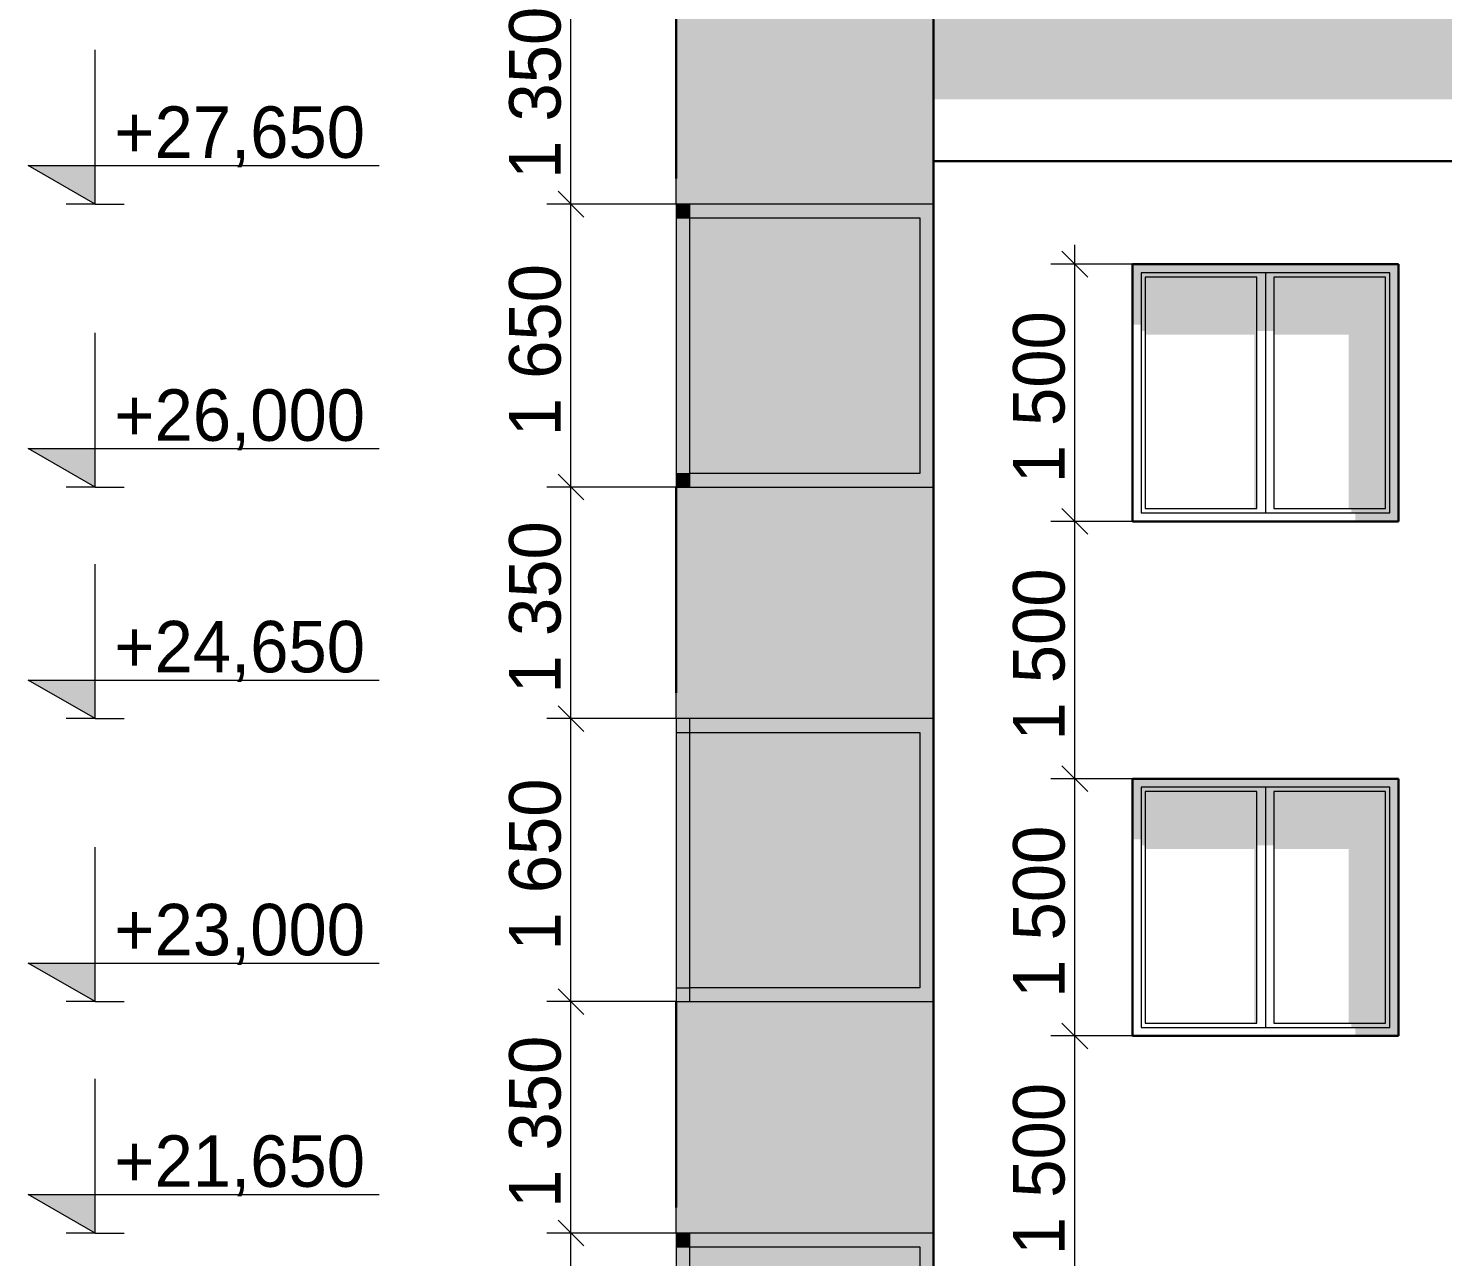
# Model space of a CAD drawing. Extents: x -73780 to 132552, y -11647 to 36957.
# Drawn here: x -73780 to -65534, y 21512 to 28675 of the extents above; entities that cross this region are included whole.
import ezdxf

# ---------------------------------------------------------------- set-up
doc = ezdxf.new("R2010")
doc.units = 0
doc.header["$MEASUREMENT"] = 0
for name, color, linetype, lineweight in [('0_Ном_пера__41', 7, 'Continuous', 30), ('0_Ном_пера__7', 7, 'Continuous', 5), ('Интерьер- Перегородка_Ном_пера__41', 7, 'Continuous', 30), ('Интерьер- Перегородка_Ном_пера__7', 7, 'Continuous', 5), ('Окна ArchiCAD_Ном_пера__1', 7, 'Continuous', 13), ('Окна ArchiCAD_Ном_пера__120', 7, 'Continuous', 13), ('Окна ArchiCAD_Ном_пера__41', 7, 'Continuous', 30), ('Окна ArchiCAD_Ном_пера__7', 7, 'Continuous', 5), ('Перекрытия_Ном_пера__21', 7, 'Continuous', 20), ('Перекрытия_Ном_пера__7', 7, 'Continuous', 5)]:
    doc.layers.add(name, color=color, linetype=linetype, lineweight=lineweight)
doc.layers.add('0_Ном_пера__98', color=7, linetype='Continuous', lineweight=13, true_color=0x001f3e)
for name, color, linetype in [('Интерьер- Перегородка', 7, 'Continuous'), ('Окна ArchiCAD', 7, 'Continuous'), ('Перекрытия', 7, 'Continuous')]:
    doc.layers.add(name, color=color, linetype=linetype)
doc.styles.add('СГЕНЕРИР_СТИЛЬ_1', font='GOTHIC.TTF')
doc.styles.add('СГЕНЕРИР_СТИЛЬ_2', font='')
doc.styles.get('СГЕНЕРИР_СТИЛЬ_2').set_extended_font_data('Arial Unicode MS Кириллический')
doc.dimstyles.new('СГЕНЕРИР_СТИЛЬ__1', dxfattribs={"dimtxt": 300, "dimasz": 142.5, "dimexe": 0.18, "dimexo": 0, "dimgap": 0.09, "dimtad": 1, "dimdec": 0, "dimzin": 0, "dimdsep": 46, "dimtxsty": 'СГЕНЕРИР_СТИЛЬ_2', "dimblk": 'ARROWHEAD_6', "dimblk1": 'ARROWHEAD_6', "dimblk2": 'ARROWHEAD_6', "dimcen": 0.09, "dimclrd": 256, "dimclre": 256, "dimclrt": 256, "dimadec": 0, "dimazin": 0, "dimtfac": 1, "dimtdec": 4, "dimtmove": 0, "dimatfit": 3, "dimfxl": 0, "dimtolj": 1, "dimtzin": 0, "dimarcsym": 0})

# ---------------------------------------------------------------- blocks, each defined once
blk = doc.blocks.new('Элемент разреза_245', base_point=(-87179.4, 0))
at = {"layer": 'Окна ArchiCAD_Ном_пера__7', "linetype": 'Continuous'}
for points in [[(-65842.8, 24250), (-65792.8, 24250), (-65792.8, 24300), (-67342.8, 24300), (-67342.8, 24250), (-67292.8, 24250)], [(-67342.8, 24250), (-67342.8, 23946.4), (-67292.8, 23946.4), (-67292.8, 24250)], [(-67292.8, 24225), (-67267.8, 24225), (-66617.8, 24225), (-66567.8, 24225), (-66567.8, 24250), (-67292.8, 24250)], [(-65842.8, 24250), (-66567.8, 24250), (-66567.8, 24225), (-66517.8, 24225), (-65867.8, 24225), (-65842.8, 24225)], [(-65842.8, 22850), (-65792.8, 22850), (-65792.8, 24250), (-65842.8, 24250)], [(-67292.8, 23911.1), (-67267.8, 23911.1), (-67267.8, 24225), (-67292.8, 24225)], [(-66617.8, 24225), (-67267.8, 24225), (-67267.8, 23889.9), (-66632.8, 23889.9), (-66632.8, 22875), (-66617.8, 22875)], [(-66567.8, 24225), (-66617.8, 24225), (-66617.8, 23911.1), (-66567.8, 23911.1)], [(-66517.8, 24225), (-66567.8, 24225), (-66567.8, 23911.1), (-66517.8, 23911.1)], [(-65867.8, 24225), (-66517.8, 24225), (-66517.8, 23889.9), (-66082.8, 23889.9), (-66082.8, 22875), (-65867.8, 22875)], [(-65867.8, 22875), (-65842.8, 22875), (-65842.8, 24225), (-65867.8, 24225)], [(-66067.8, 22875), (-66067.8, 22850), (-65842.8, 22850), (-65842.8, 22875)], [(-66042.8, 22800), (-65792.8, 22800), (-65792.8, 22850), (-65842.8, 22850), (-66042.8, 22850)]]:
    blk.add_hatch(color=256, dxfattribs=at).paths.add_polyline_path(points, flags=0)
at = {"layer": 'Окна ArchiCAD_Ном_пера__1', "linetype": 'Continuous'}
for p, q in [((-67292.8, 24250), (-67292.8, 22850)), ((-65842.8, 24250), (-67292.8, 24250)), ((-65842.8, 22850), (-65842.8, 24250)), ((-67292.8, 22850), (-65842.8, 22850))]:
    blk.add_line(p, q, dxfattribs=at)
at = {"layer": 'Окна ArchiCAD_Ном_пера__120', "linetype": 'Continuous'}
for p, q in [((-66567.8, 24250), (-66567.8, 24225)), ((-67267.8, 24225), (-67267.8, 22875)), ((-66617.8, 24225), (-67267.8, 24225)), ((-66617.8, 22875), (-66617.8, 24225)), ((-66567.8, 24225), (-66567.8, 22875)), ((-66517.8, 24225), (-66517.8, 22875)), ((-65867.8, 24225), (-66517.8, 24225)), ((-65867.8, 22875), (-65867.8, 24225)), ((-67267.8, 22875), (-66617.8, 22875)), ((-66567.8, 22875), (-66567.8, 22850)), ((-66517.8, 22875), (-65867.8, 22875))]:
    blk.add_line(p, q, dxfattribs=at)
at = {"layer": 'Окна ArchiCAD_Ном_пера__41', "linetype": 'Continuous'}
for p, q in [((-65792.8, 24300), (-67342.8, 24300)), ((-67342.8, 24300), (-67342.8, 22800)), ((-65792.8, 22800), (-65792.8, 24300)), ((-67342.8, 22800), (-65792.8, 22800))]:
    blk.add_line(p, q, dxfattribs=at)
blk = doc.blocks.new('Элемент разреза_250', base_point=(-87179.4, 0))
at = {"layer": 'Окна ArchiCAD_Ном_пера__7', "linetype": 'Continuous'}
for points in [[(-65842.8, 27250), (-65792.8, 27250), (-65792.8, 27300), (-67342.8, 27300), (-67342.8, 27250), (-67292.8, 27250)], [(-67342.8, 27250), (-67342.8, 26946.4), (-67292.8, 26946.4), (-67292.8, 27250)], [(-66567.8, 27250), (-67292.8, 27250), (-67292.8, 27225), (-67267.8, 27225), (-66617.8, 27225), (-66567.8, 27225)], [(-67292.8, 26911.1), (-67267.8, 26911.1), (-67267.8, 27225), (-67292.8, 27225)], [(-67267.8, 26889.9), (-66632.8, 26889.9), (-66632.8, 25875), (-66617.8, 25875), (-66617.8, 27225), (-67267.8, 27225)], [(-66617.8, 26911.1), (-66567.8, 26911.1), (-66567.8, 27225), (-66617.8, 27225)], [(-65842.8, 27250), (-66567.8, 27250), (-66567.8, 27225), (-66517.8, 27225), (-65867.8, 27225), (-65842.8, 27225)], [(-66567.8, 26911.1), (-66517.8, 26911.1), (-66517.8, 27225), (-66567.8, 27225)], [(-66517.8, 27225), (-66517.8, 26889.9), (-66082.8, 26889.9), (-66082.8, 25875), (-65867.8, 25875), (-65867.8, 27225)], [(-65867.8, 25875), (-65842.8, 25875), (-65842.8, 27225), (-65867.8, 27225)], [(-65842.8, 25850), (-65792.8, 25850), (-65792.8, 27250), (-65842.8, 27250)], [(-66067.8, 25875), (-66067.8, 25850), (-65842.8, 25850), (-65842.8, 25875)], [(-66042.8, 25800), (-65792.8, 25800), (-65792.8, 25850), (-65842.8, 25850), (-66042.8, 25850)]]:
    blk.add_hatch(color=256, dxfattribs=at).paths.add_polyline_path(points, flags=0)
at = {"layer": 'Окна ArchiCAD_Ном_пера__1', "linetype": 'Continuous'}
for p, q in [((-67292.8, 27250), (-67292.8, 25850)), ((-65842.8, 27250), (-67292.8, 27250)), ((-65842.8, 25850), (-65842.8, 27250)), ((-67292.8, 25850), (-65842.8, 25850))]:
    blk.add_line(p, q, dxfattribs=at)
at = {"layer": 'Окна ArchiCAD_Ном_пера__120', "linetype": 'Continuous'}
for p, q in [((-66617.8, 27225), (-67267.8, 27225)), ((-67267.8, 27225), (-67267.8, 25875)), ((-66617.8, 25875), (-66617.8, 27225)), ((-66567.8, 27250), (-66567.8, 27225)), ((-66567.8, 27225), (-66567.8, 25875)), ((-66517.8, 27225), (-66517.8, 25875)), ((-65867.8, 27225), (-66517.8, 27225)), ((-65867.8, 25875), (-65867.8, 27225)), ((-67267.8, 25875), (-66617.8, 25875)), ((-66567.8, 25875), (-66567.8, 25850)), ((-66517.8, 25875), (-65867.8, 25875))]:
    blk.add_line(p, q, dxfattribs=at)
at = {"layer": 'Окна ArchiCAD_Ном_пера__41', "linetype": 'Continuous'}
for p, q in [((-65792.8, 27300), (-67342.8, 27300)), ((-67342.8, 27300), (-67342.8, 25800)), ((-65792.8, 25800), (-65792.8, 27300)), ((-67342.8, 25800), (-65792.8, 25800))]:
    blk.add_line(p, q, dxfattribs=at)
blk = doc.blocks.new('Элемент разреза_62', base_point=(-87179.4, 0))
at = {"layer": 'Перекрытия_Ном_пера__7', "linetype": 'Continuous'}
blk.add_hatch(color=256, dxfattribs=at).paths.add_polyline_path([(-70002.7, 21800), (-70002.7, 21650), (-68502.7, 21650), (-68502.7, 21800)], flags=0)
at = {"layer": 'Перекрытия_Ном_пера__21', "linetype": 'Continuous'}
blk.add_line((-70002.7, 21650), (-70002.7, 21800), dxfattribs=at)
blk = doc.blocks.new('Элемент разреза_63', base_point=(-87179.4, 0))
at = {"layer": 'Перекрытия_Ном_пера__7', "linetype": 'Continuous'}
blk.add_hatch(color=256, dxfattribs=at).paths.add_polyline_path([(-70002.7, 24800), (-70002.7, 24650), (-68502.7, 24650), (-68502.7, 24800)], flags=0)
at = {"layer": 'Перекрытия_Ном_пера__21', "linetype": 'Continuous'}
blk.add_line((-70002.7, 24650), (-70002.7, 24800), dxfattribs=at)
blk = doc.blocks.new('Элемент разреза_64', base_point=(-87179.4, 0))
at = {"layer": 'Перекрытия_Ном_пера__7', "linetype": 'Continuous'}
blk.add_hatch(color=256, dxfattribs=at).paths.add_polyline_path([(-70002.7, 27800), (-70002.7, 27650), (-68502.7, 27650), (-68502.7, 27800)], flags=0)
at = {"layer": 'Перекрытия_Ном_пера__21', "linetype": 'Continuous'}
blk.add_line((-70002.7, 27650), (-70002.7, 27800), dxfattribs=at)
blk = doc.blocks.new('Элемент разреза_86', base_point=(-87179.4, 0))
at = {"layer": 'Интерьер- Перегородка_Ном_пера__7', "linetype": 'Continuous'}
blk.add_hatch(color=256, dxfattribs=at).paths.add_polyline_path([(-67992.7, 29616.3), (-68502.7, 28709.4), (-68502.7, 28262.1), (-63352.7, 28262.1), (-63352.7, 27900), (-61852.7, 27900), (-61852.7, 29110.6), (-67992.7, 29110.6), (-67992.7, 29329), (-67992.7, 29397.9)], flags=0)
at = {"layer": 'Интерьер- Перегородка_Ном_пера__41', "linetype": 'Continuous'}
for p, q in [((-68502.7, 27900), (-68502.7, 30402.8)), ((-67992.7, 29616.3), (-67992.7, 30402.8)), ((-68502.7, 27900), (-61852.7, 27900))]:
    blk.add_line(p, q, dxfattribs=at)
blk = doc.blocks.new('Элемент разреза_154', base_point=(-87179.4, 0))
at = {"layer": 'Интерьер- Перегородка_Ном_пера__41', "linetype": 'Continuous'}
blk.add_line((-68502.7, 21900), (-68502.7, 18900), dxfattribs=at)
blk = doc.blocks.new('Элемент разреза_163', base_point=(-87179.4, 0))
at = {"layer": 'Интерьер- Перегородка_Ном_пера__41', "linetype": 'Continuous'}
blk.add_line((-68502.7, 24900), (-68502.7, 21900), dxfattribs=at)
blk = doc.blocks.new('Элемент разреза_172', base_point=(-87179.4, 0))
at = {"layer": 'Интерьер- Перегородка_Ном_пера__41', "linetype": 'Continuous'}
blk.add_line((-68502.7, 27900), (-68502.7, 24900), dxfattribs=at)
blk = doc.blocks.new('Элемент разреза_198', base_point=(-87179.4, 0))
at = {"layer": '0_Ном_пера__7', "linetype": 'Continuous'}
blk.add_hatch(color=256, dxfattribs=at).paths.add_polyline_path([(-70002.7, 23000), (-70002.7, 21800), (-68502.7, 21800), (-68502.7, 23000)], flags=0)
at = {"layer": '0_Ном_пера__41', "linetype": 'Continuous'}
blk.add_line((-70002.7, 23000), (-70002.7, 21800), dxfattribs=at)
blk = doc.blocks.new('Элемент разреза_199', base_point=(-87179.4, 0))
at = {"layer": '0_Ном_пера__7', "linetype": 'Continuous'}
blk.add_hatch(color=256, dxfattribs=at).paths.add_polyline_path([(-70002.7, 26000), (-70002.7, 24800), (-68502.7, 24800), (-68502.7, 26000)], flags=0)
at = {"layer": '0_Ном_пера__41', "linetype": 'Continuous'}
blk.add_line((-70002.7, 26000), (-70002.7, 24800), dxfattribs=at)
blk = doc.blocks.new('Элемент разреза_200', base_point=(-87179.4, 0))
at = {"layer": '0_Ном_пера__7', "linetype": 'Continuous'}
for points in [[(-69942.7, 30831), (-69942.7, 30800), (-68502.7, 30800), (-68502.7, 31355.1)], [(-70002.7, 29000), (-70002.7, 27800), (-68502.7, 27800), (-68502.7, 29000)]]:
    blk.add_hatch(color=256, dxfattribs=at).paths.add_polyline_path(points, flags=0)
at = {"layer": '0_Ном_пера__41', "linetype": 'Continuous'}
for p, q in [((-69942.7, 30650), (-69942.7, 30831)), ((-70002.7, 27800), (-70002.7, 29000))]:
    blk.add_line(p, q, dxfattribs=at)
blk = doc.blocks.new('Элемент разреза_258', base_point=(-87179.4, 0))
at = {"layer": 'Окна ArchiCAD_Ном_пера__7', "linetype": 'Continuous'}
for points in [[(-70002.7, 21570), (-69922.7, 21570), (-69922.7, 21650), (-70002.7, 21650)], [(-70002.7, 20000), (-69922.7, 20000), (-69922.7, 20080), (-70002.7, 20080)]]:
    blk.add_hatch(color=256, dxfattribs=at).paths.add_polyline_path(points, flags=0)
at = {"layer": 'Окна ArchiCAD_Ном_пера__1', "linetype": 'Continuous'}
for p, q in [((-69922.7, 21570), (-69922.7, 21650)), ((-70002.7, 21570), (-69922.7, 21570)), ((-70002.7, 20080), (-69922.7, 20080)), ((-69922.7, 20000), (-69922.7, 20080))]:
    blk.add_line(p, q, dxfattribs=at)
blk = doc.blocks.new('Элемент разреза_306', base_point=(-87179.4, 0))
at = {"layer": 'Окна ArchiCAD_Ном_пера__7', "linetype": 'Continuous'}
for points in [[(-69922.7, 21570), (-68582.7, 21570), (-68502.7, 21570), (-68502.7, 21650), (-69922.7, 21650)], [(-70002.7, 21570), (-70002.7, 20080), (-69922.7, 20080), (-69922.7, 21570)], [(-69922.7, 20080), (-68582.7, 20080), (-68582.7, 21570), (-69922.7, 21570)], [(-68502.7, 20080), (-68502.7, 21570), (-68582.7, 21570), (-68582.7, 20080)], [(-68582.7, 20080), (-69922.7, 20080), (-69922.7, 20000), (-68502.7, 20000), (-68502.7, 20080)]]:
    blk.add_hatch(color=256, dxfattribs=at).paths.add_polyline_path(points, flags=0)
at = {"layer": 'Окна ArchiCAD_Ном_пера__1', "linetype": 'Continuous'}
for p, q in [((-68502.7, 21650), (-70002.7, 21650)), ((-70002.7, 21650), (-70002.7, 21570)), ((-70002.7, 21570), (-70002.7, 20080)), ((-69922.7, 20080), (-69922.7, 21570)), ((-69922.7, 21570), (-68582.7, 21570)), ((-68582.7, 21570), (-68582.7, 20080)), ((-70002.7, 20080), (-70002.7, 20000)), ((-68582.7, 20080), (-69922.7, 20080)), ((-70002.7, 20000), (-68502.7, 20000))]:
    blk.add_line(p, q, dxfattribs=at)
blk = doc.blocks.new('Элемент разреза_308', base_point=(-87179.4, 0))
at = {"layer": 'Окна ArchiCAD_Ном_пера__7', "linetype": 'Continuous'}
for points in [[(-68502.7, 24650), (-70002.7, 24650), (-70002.7, 24570), (-69922.7, 24570), (-68582.7, 24570), (-68502.7, 24570)], [(-70002.7, 24570), (-70002.7, 23080), (-69922.7, 23080), (-69922.7, 24570)], [(-69922.7, 23080), (-68582.7, 23080), (-68582.7, 24570), (-69922.7, 24570)], [(-68502.7, 23080), (-68502.7, 24570), (-68582.7, 24570), (-68582.7, 23080)], [(-68502.7, 23080), (-68582.7, 23080), (-69922.7, 23080), (-70002.7, 23080), (-70002.7, 23000), (-68502.7, 23000)]]:
    blk.add_hatch(color=256, dxfattribs=at).paths.add_polyline_path(points, flags=0)
at = {"layer": 'Окна ArchiCAD_Ном_пера__1', "linetype": 'Continuous'}
for p, q in [((-68502.7, 24650), (-70002.7, 24650)), ((-70002.7, 24650), (-70002.7, 24570)), ((-70002.7, 24570), (-70002.7, 23080)), ((-69922.7, 23080), (-69922.7, 24570)), ((-69922.7, 24570), (-68582.7, 24570)), ((-68582.7, 24570), (-68582.7, 23080)), ((-70002.7, 23080), (-70002.7, 23000)), ((-68582.7, 23080), (-69922.7, 23080)), ((-70002.7, 23000), (-68502.7, 23000))]:
    blk.add_line(p, q, dxfattribs=at)
blk = doc.blocks.new('Элемент разреза_316', base_point=(-87179.4, 0))
at = {"layer": 'Окна ArchiCAD_Ном_пера__7', "linetype": 'Continuous'}
for points in [[(-70002.7, 27570), (-69922.7, 27570), (-69922.7, 27650), (-70002.7, 27650)], [(-70002.7, 26080), (-69922.7, 26080), (-69922.7, 27570), (-70002.7, 27570)], [(-70002.7, 26000), (-69922.7, 26000), (-69922.7, 26080), (-70002.7, 26080)]]:
    blk.add_hatch(color=256, dxfattribs=at).paths.add_polyline_path(points, flags=0)
at = {"layer": 'Окна ArchiCAD_Ном_пера__1', "linetype": 'Continuous'}
for p, q in [((-69922.7, 27570), (-69922.7, 27650)), ((-70002.7, 27570), (-69922.7, 27570)), ((-70002.7, 26080), (-69922.7, 26080)), ((-69922.7, 26000), (-69922.7, 26080))]:
    blk.add_line(p, q, dxfattribs=at)
blk = doc.blocks.new('Элемент разреза_309', base_point=(-87179.4, 0))
at = {"layer": 'Окна ArchiCAD_Ном_пера__7', "linetype": 'Continuous'}
for points in [[(-69922.7, 27570), (-68582.7, 27570), (-68502.7, 27570), (-68502.7, 27650), (-69922.7, 27650)], [(-69922.7, 26080), (-68582.7, 26080), (-68582.7, 27570), (-69922.7, 27570)], [(-68502.7, 26080), (-68502.7, 27570), (-68582.7, 27570), (-68582.7, 26080)], [(-68582.7, 26080), (-69922.7, 26080), (-69922.7, 26000), (-68502.7, 26000), (-68502.7, 26080)]]:
    blk.add_hatch(color=256, dxfattribs=at).paths.add_polyline_path(points, flags=0)
at = {"layer": 'Окна ArchiCAD_Ном_пера__1', "linetype": 'Continuous'}
for p, q in [((-68502.7, 27650), (-70002.7, 27650)), ((-70002.7, 27650), (-70002.7, 27570)), ((-70002.7, 27570), (-70002.7, 26080)), ((-69922.7, 26080), (-69922.7, 27570)), ((-69922.7, 27570), (-68582.7, 27570)), ((-68582.7, 27570), (-68582.7, 26080)), ((-70002.7, 26080), (-70002.7, 26000)), ((-68582.7, 26080), (-69922.7, 26080)), ((-70002.7, 26000), (-68502.7, 26000))]:
    blk.add_line(p, q, dxfattribs=at)
blk = doc.blocks.new('Элемент разреза_307', base_point=(-87179.4, 0))
at = {"layer": 'Окна ArchiCAD_Ном_пера__1', "linetype": 'Continuous'}
for p, q in [((-69922.7, 24570), (-69922.7, 24650)), ((-70002.7, 24570), (-69922.7, 24570)), ((-70002.7, 23080), (-69922.7, 23080)), ((-69922.7, 23000), (-69922.7, 23080))]:
    blk.add_line(p, q, dxfattribs=at)
blk = doc.blocks.new('Линейный размер_6', base_point=(-73390.7, -150))
at = {"layer": '0_Ном_пера__98', "linetype": 'Continuous'}
for points in [[(-73390.7, 27650), (-73780, 27875), (-73390.7, 27875)], [(-73390.7, 26000), (-73780, 26225), (-73390.7, 26225)], [(-73390.7, 24650), (-73780, 24875), (-73390.7, 24875)], [(-73390.7, 23000), (-73780, 23225), (-73390.7, 23225)], [(-73390.7, 21650), (-73780, 21875), (-73390.7, 21875)]]:
    blk.add_hatch(color=256, dxfattribs=at).paths.add_polyline_path(points, flags=0)
for p, q in [((-73390.7, 27650), (-73390.7, 28550)), ((-73390.7, 27650), (-73780, 27875)), ((-73780, 27875), (-73390.7, 27875)), ((-73390.7, 27875), (-71733.8, 27875)), ((-73390.7, 27650), (-73559.5, 27650)), ((-73390.7, 27650), (-73222, 27650)), ((-73390.7, 26000), (-73390.7, 26900)), ((-73390.7, 26000), (-73780, 26225)), ((-73780, 26225), (-73390.7, 26225)), ((-73390.7, 26225), (-71733.8, 26225)), ((-73390.7, 26000), (-73559.5, 26000)), ((-73390.7, 26000), (-73222, 26000)), ((-73390.7, 24650), (-73390.7, 25550)), ((-73390.7, 24650), (-73780, 24875)), ((-73780, 24875), (-73390.7, 24875)), ((-73390.7, 24875), (-71733.8, 24875)), ((-73390.7, 24650), (-73559.5, 24650)), ((-73390.7, 24650), (-73222, 24650)), ((-73390.7, 23000), (-73390.7, 23900)), ((-73390.7, 23000), (-73780, 23225)), ((-73780, 23225), (-73390.7, 23225)), ((-73390.7, 23225), (-71733.8, 23225)), ((-73390.7, 23000), (-73559.5, 23000)), ((-73390.7, 23000), (-73222, 23000)), ((-73390.7, 21650), (-73390.7, 22550)), ((-73390.7, 21650), (-73780, 21875)), ((-73780, 21875), (-73390.7, 21875)), ((-73390.7, 21875), (-71733.8, 21875)), ((-73390.7, 21650), (-73559.5, 21650)), ((-73390.7, 21650), (-73222, 21650))]:
    blk.add_line(p, q, dxfattribs=at)
at = {"layer": '0_Ном_пера__98', "char_height": 300, "attachment_point": 1, "style": 'СГЕНЕРИР_СТИЛЬ_1'}
for s, insert in [('{+27,650}', (-73278.2, 28220)), ('{+26,000}', (-73278.2, 26570)), ('{+24,650}', (-73278.2, 25220)), ('{+23,000}', (-73278.2, 23570)), ('{+21,650}', (-73278.2, 22220))]:
    blk.add_mtext(s, dxfattribs=dict(at, insert=insert))
blk = doc.blocks.new('*D429', base_point=(-87179.4, 0))
at = {"layer": '0_Ном_пера__98', "linetype": 'Continuous'}
for p, q in [((-67753.7, 22875), (-67603.7, 22725)), ((-67342.8, 22800), (-67819.4, 22800)), ((-67678.7, 21300), (-67678.7, 22800)), ((-67753.7, 21375), (-67603.7, 21225)), ((-67342.8, 21300), (-67819.4, 21300))]:
    blk.add_line(p, q, dxfattribs=at)
at = {"layer": '0_Ном_пера__98', "insert": (-68038.7, 21522), "char_height": 300, "attachment_point": 1, "rotation": 90, "style": 'СГЕНЕРИР_СТИЛЬ_1'}
blk.add_mtext('{1\xa0500}', dxfattribs=at)
blk = doc.blocks.new('ARROWHEAD_6')
at = {"linetype": 'Continuous'}
for p, q in [((0, 0), (-1, 0)), ((-0.5, -0.5), (0.5, 0.5))]:
    blk.add_line(p, q, dxfattribs=at)
blk = doc.blocks.new('*D430', base_point=(-87179.4, 0))
at = {"layer": '0_Ном_пера__98', "linetype": 'Continuous'}
for p, q in [((-67753.7, 24375), (-67603.7, 24225)), ((-67342.8, 24300), (-67819.4, 24300)), ((-67678.7, 22800), (-67678.7, 24300)), ((-67753.7, 22875), (-67603.7, 22725)), ((-67342.8, 22800), (-67819.4, 22800))]:
    blk.add_line(p, q, dxfattribs=at)
at = {"layer": '0_Ном_пера__98', "insert": (-68038.7, 23022), "char_height": 300, "attachment_point": 1, "rotation": 90, "style": 'СГЕНЕРИР_СТИЛЬ_1'}
blk.add_mtext('{1\xa0500}', dxfattribs=at)
blk = doc.blocks.new('*D431', base_point=(-87179.4, 0))
at = {"layer": '0_Ном_пера__98', "linetype": 'Continuous'}
for p, q in [((-67753.7, 25875), (-67603.7, 25725)), ((-67342.8, 25800), (-67819.4, 25800)), ((-67678.7, 24300), (-67678.7, 25800)), ((-67753.7, 24375), (-67603.7, 24225)), ((-67342.8, 24300), (-67819.4, 24300))]:
    blk.add_line(p, q, dxfattribs=at)
at = {"layer": '0_Ном_пера__98', "insert": (-68038.7, 24522), "char_height": 300, "attachment_point": 1, "rotation": 90, "style": 'СГЕНЕРИР_СТИЛЬ_1'}
blk.add_mtext('{1\xa0500}', dxfattribs=at)
blk = doc.blocks.new('*D432', base_point=(-87179.4, 0))
at = {"layer": '0_Ном_пера__98', "linetype": 'Continuous'}
for p, q in [((-67678.7, 27300), (-67678.7, 27412.5)), ((-67342.8, 27300), (-67819.4, 27300)), ((-67603.7, 27225), (-67753.7, 27375)), ((-67678.7, 25800), (-67678.7, 27300)), ((-67753.7, 25875), (-67603.7, 25725)), ((-67342.8, 25800), (-67819.4, 25800))]:
    blk.add_line(p, q, dxfattribs=at)
at = {"layer": '0_Ном_пера__98', "insert": (-68038.7, 26022), "char_height": 300, "attachment_point": 1, "rotation": 90, "style": 'СГЕНЕРИР_СТИЛЬ_1'}
blk.add_mtext('{1\xa0500}', dxfattribs=at)
blk = doc.blocks.new('*D510', base_point=(-87179.4, 0))
at = {"layer": '0_Ном_пера__98', "linetype": 'Continuous'}
for p, q in [((-70691.7, 21725), (-70541.7, 21575)), ((-70002.7, 21650), (-70757.4, 21650)), ((-70616.7, 20000), (-70616.7, 21650)), ((-70691.7, 20075), (-70541.7, 19925)), ((-69942.7, 20000), (-70757.4, 20000))]:
    blk.add_line(p, q, dxfattribs=at)
at = {"layer": '0_Ном_пера__98', "insert": (-70976.7, 20297), "char_height": 300, "attachment_point": 1, "rotation": 90, "style": 'СГЕНЕРИР_СТИЛЬ_1'}
blk.add_mtext('{1\xa0650}', dxfattribs=at)
blk = doc.blocks.new('*D511', base_point=(-87179.4, 0))
at = {"layer": '0_Ном_пера__98', "linetype": 'Continuous'}
for p, q in [((-70691.7, 23075), (-70541.7, 22925)), ((-70002.7, 23000), (-70757.4, 23000)), ((-70616.7, 21650), (-70616.7, 23000)), ((-70691.7, 21725), (-70541.7, 21575)), ((-70002.7, 21650), (-70757.4, 21650))]:
    blk.add_line(p, q, dxfattribs=at)
at = {"layer": '0_Ном_пера__98', "insert": (-70976.7, 21797), "char_height": 300, "attachment_point": 1, "rotation": 90, "style": 'СГЕНЕРИР_СТИЛЬ_1'}
blk.add_mtext('{1\xa0350}', dxfattribs=at)
blk = doc.blocks.new('*D512', base_point=(-87179.4, 0))
at = {"layer": '0_Ном_пера__98', "linetype": 'Continuous'}
for p, q in [((-70691.7, 24725), (-70541.7, 24575)), ((-70002.7, 24650), (-70757.4, 24650)), ((-70616.7, 23000), (-70616.7, 24650)), ((-70691.7, 23075), (-70541.7, 22925)), ((-70002.7, 23000), (-70757.4, 23000))]:
    blk.add_line(p, q, dxfattribs=at)
at = {"layer": '0_Ном_пера__98', "insert": (-70976.7, 23297), "char_height": 300, "attachment_point": 1, "rotation": 90, "style": 'СГЕНЕРИР_СТИЛЬ_1'}
blk.add_mtext('{1\xa0650}', dxfattribs=at)
blk = doc.blocks.new('*D513', base_point=(-87179.4, 0))
at = {"layer": '0_Ном_пера__98', "linetype": 'Continuous'}
for p, q in [((-70691.7, 26075), (-70541.7, 25925)), ((-69942.7, 26000), (-70757.4, 26000)), ((-70616.7, 24650), (-70616.7, 26000)), ((-70691.7, 24725), (-70541.7, 24575)), ((-70002.7, 24650), (-70757.4, 24650))]:
    blk.add_line(p, q, dxfattribs=at)
at = {"layer": '0_Ном_пера__98', "insert": (-70976.7, 24797), "char_height": 300, "attachment_point": 1, "rotation": 90, "style": 'СГЕНЕРИР_СТИЛЬ_1'}
blk.add_mtext('{1\xa0350}', dxfattribs=at)
blk = doc.blocks.new('*D514', base_point=(-87179.4, 0))
at = {"layer": '0_Ном_пера__98', "linetype": 'Continuous'}
for p, q in [((-70691.7, 27725), (-70541.7, 27575)), ((-70002.7, 27650), (-70757.4, 27650)), ((-70616.7, 26000), (-70616.7, 27650)), ((-70691.7, 26075), (-70541.7, 25925)), ((-69942.7, 26000), (-70757.4, 26000))]:
    blk.add_line(p, q, dxfattribs=at)
at = {"layer": '0_Ном_пера__98', "insert": (-70976.7, 26297), "char_height": 300, "attachment_point": 1, "rotation": 90, "style": 'СГЕНЕРИР_СТИЛЬ_1'}
blk.add_mtext('{1\xa0650}', dxfattribs=at)
blk = doc.blocks.new('*D515', base_point=(-87179.4, 0))
at = {"layer": '0_Ном_пера__98', "linetype": 'Continuous'}
for p, q in [((-70691.7, 29075), (-70541.7, 28925)), ((-70002.7, 29000), (-70757.4, 29000)), ((-70616.7, 27650), (-70616.7, 29000)), ((-70691.7, 27725), (-70541.7, 27575)), ((-70002.7, 27650), (-70757.4, 27650))]:
    blk.add_line(p, q, dxfattribs=at)
at = {"layer": '0_Ном_пера__98', "insert": (-70976.7, 27797), "char_height": 300, "attachment_point": 1, "rotation": 90, "style": 'СГЕНЕРИР_СТИЛЬ_1'}
blk.add_mtext('{1\xa0350}', dxfattribs=at)
blk = doc.blocks.new('*D516', base_point=(-87179.4, 0))
at = {"layer": '0_Ном_пера__98', "linetype": 'Continuous'}
for p, q in [((-70616.7, 30650), (-70616.7, 30762.5)), ((-70541.7, 30575), (-70691.7, 30725)), ((-70002.7, 30650), (-70757.4, 30650)), ((-70616.7, 29000), (-70616.7, 30650)), ((-70691.7, 29075), (-70541.7, 28925)), ((-70002.7, 29000), (-70757.4, 29000))]:
    blk.add_line(p, q, dxfattribs=at)
at = {"layer": '0_Ном_пера__98', "insert": (-70976.7, 29297), "char_height": 300, "attachment_point": 1, "rotation": 90, "style": 'СГЕНЕРИР_СТИЛЬ_1'}
blk.add_mtext('{1\xa0650}', dxfattribs=at)

msp = doc.modelspace()

# ---------------------------------------------------------------- block references
at = {"linetype": 'Continuous'}
msp.add_blockref('Линейный размер_6', (-73390.7, -150), dxfattribs=at)
for name in ['Элемент разреза_200', 'Элемент разреза_199', 'Элемент разреза_198']:
    msp.add_blockref(name, (-87179.4, 0))
at = {"layer": 'Интерьер- Перегородка'}
for name in ['Элемент разреза_86', 'Элемент разреза_172', 'Элемент разреза_163', 'Элемент разреза_154']:
    msp.add_blockref(name, (-87179.4, 0), dxfattribs=at)
at = {"layer": 'Окна ArchiCAD'}
for name in ['Элемент разреза_316', 'Элемент разреза_309', 'Элемент разреза_250', 'Элемент разреза_308', 'Элемент разреза_307', 'Элемент разреза_245', 'Элемент разреза_258', 'Элемент разреза_306']:
    msp.add_blockref(name, (-87179.4, 0), dxfattribs=at)
at = {"layer": 'Перекрытия'}
for name in ['Элемент разреза_64', 'Элемент разреза_63', 'Элемент разреза_62']:
    msp.add_blockref(name, (-87179.4, 0), dxfattribs=at)

# ---------------------------------------------------------------- dimensions: what is measured, and where the dimension line sits
at = {"linetype": 'Continuous'}
for base, p1, p2, picture, middle in [((-70616.7, -173.6), (-70002.7, 29000), (-70002.7, 30650), '*D516', (-70826.7, 29811.3)), ((-70616.7, -173.6), (-70002.7, 27650), (-70002.7, 29000), '*D515', (-70826.7, 28311.3)), ((-70616.7, -173.6), (-69942.7, 26000), (-70002.7, 27650), '*D514', (-70826.7, 26811.3)), ((-67678.7, 4800), (-67342.8, 25800), (-67342.8, 27300), '*D432', (-67888.7, 26536.3)), ((-70616.7, -173.6), (-70002.7, 24650), (-69942.7, 26000), '*D513', (-70826.7, 25311.3)), ((-67678.7, 4800), (-67342.8, 24300), (-67342.8, 25800), '*D431', (-67888.7, 25036.3)), ((-70616.7, -173.6), (-70002.7, 23000), (-70002.7, 24650), '*D512', (-70826.7, 23811.3)), ((-67678.7, 4800), (-67342.8, 22800), (-67342.8, 24300), '*D430', (-67888.7, 23536.3)), ((-70616.7, -173.6), (-70002.7, 21650), (-70002.7, 23000), '*D511', (-70826.7, 22311.3)), ((-67678.7, 4800), (-67342.8, 21300), (-67342.8, 22800), '*D429', (-67888.7, 22036.3)), ((-70616.7, -173.6), (-69942.7, 20000), (-70002.7, 21650), '*D510', (-70826.7, 20811.3))]:
    dim = msp.add_linear_dim(base=base, p1=p1, p2=p2, angle=90, dimstyle='СГЕНЕРИР_СТИЛЬ__1', dxfattribs=at)
    dim.commit()
    dim.dimension.update_dxf_attribs({"geometry": picture, "text_midpoint": middle})

doc.saveas('drawing.dxf')
